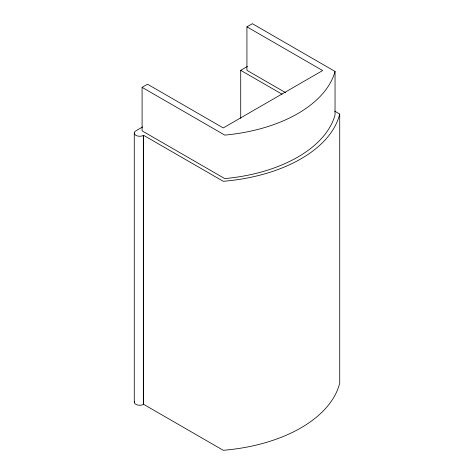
<?xml version="1.0" encoding="UTF-8"?>
<svg xmlns="http://www.w3.org/2000/svg" width="474" height="474" viewBox="0 0 474 474"><rect width="100%" height="100%" fill="white"/><g stroke="black" fill="none" stroke-linecap="round" stroke-linejoin="round"><path stroke-width="0.71" d="M335.047 71.438L334.448 73.44A132.886 76.717 0 0 1 331.877 79.851L331.089 81.433A132.886 76.717 0 0 1 228.249 134.758L224.777 135.102L142.093 87.364L142.093 130.854L224.777 178.591L228.249 178.248A132.886 76.717 0 0 0 331.089 124.923L331.877 123.341A132.886 76.717 0 0 0 334.448 116.93L335.047 114.927L335.047 71.438L252.364 23.7L246.93 26.84L246.93 70.33L285.739 92.738M142.093 87.364L147.532 84.224L223.242 127.939L322.64 70.549L246.93 26.84M142.627 126.961L135.884 130.854A5.492 3.17 0 0 0 135.73 135.25A5.492 3.17 0 0 0 143.332 135.505L143.646 135.339L223.242 181.293A137.276 79.259 0 0 0 335.296 125.651L336.113 124.016A137.276 79.259 0 0 0 339.728 114.038L334.603 111.082M240.715 118.364L240.715 70.33L247.458 66.437M134.343 401.608A5.492 3.17 0 0 0 137.081 404.867A5.492 3.17 0 0 0 143.332 404.512L143.646 404.346L223.242 450.3A137.276 79.259 0 0 0 339.728 383.051L339.728 114.038M240.715 70.33L282.071 94.208M143.646 135.339L143.646 404.346M143.332 135.505L143.332 404.512M134.272 133.093L134.272 402.106"/></g></svg>
